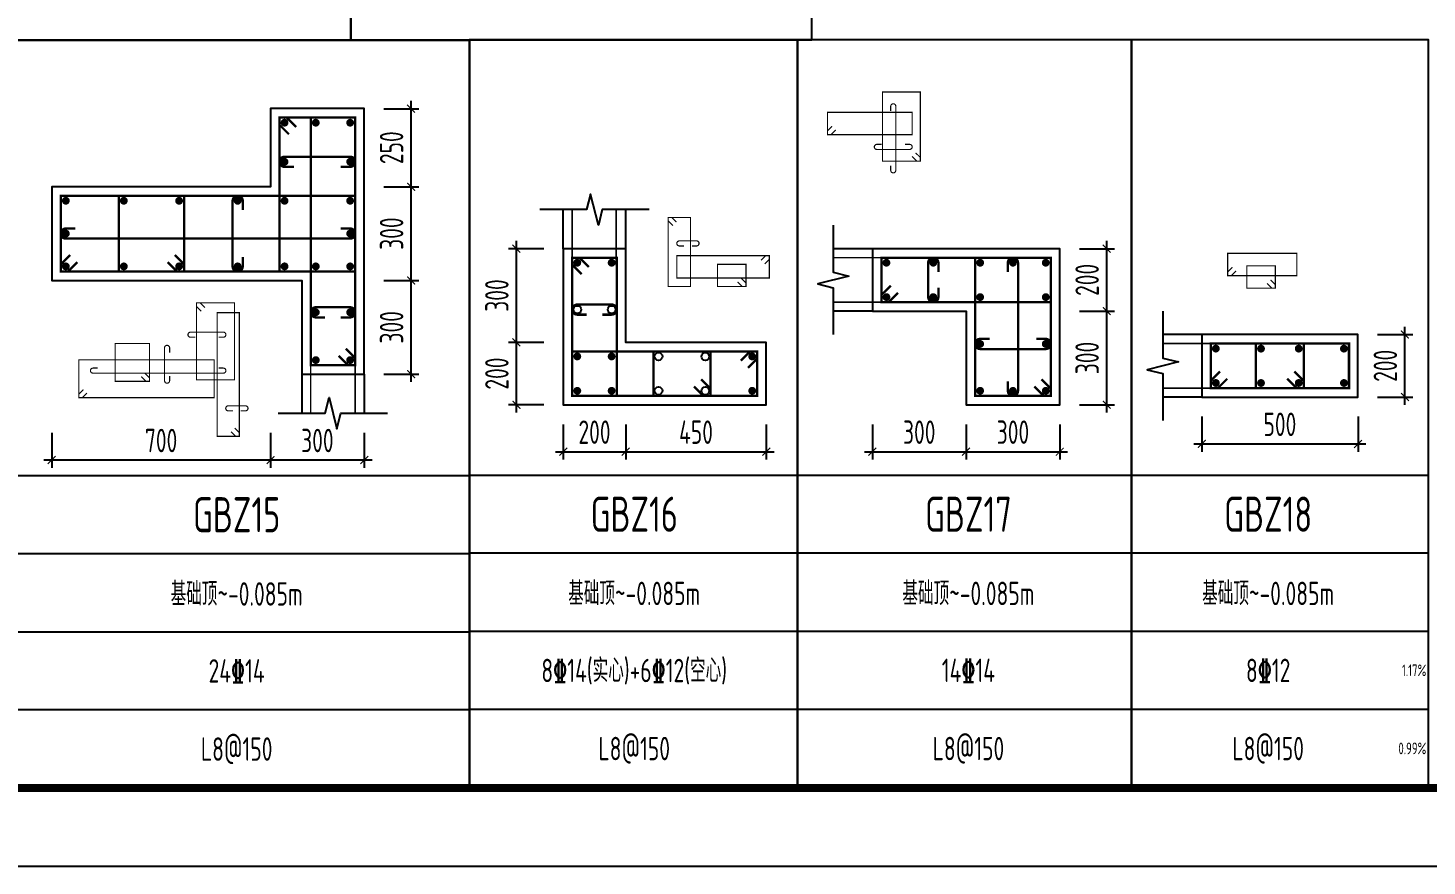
# Model space of a CAD drawing. Extents: x -668857 to 154266, y -275694 to 291306.
# Drawn here: x -322663 to -304750, y 166782 to 177516 of the extents above; entities that cross this region are included whole.
import ezdxf
from ezdxf.enums import TextEntityAlignment as Align

# ---------------------------------------------------------------- set-up
doc = ezdxf.new("R2010")
doc.units = 0
doc.header["$LTSCALE"] = 1000
doc.layers.get('0').update_dxf_attribs({"linetype": 'CONTINUOUS'})
doc.layers.get('DEFPOINTS').update_dxf_attribs({"linetype": 'CONTINUOUS'})
for name, color, linetype in [('-TK', 7, 'CONTINUOUS'), ('COLU_DE_DIM', 3, 'CONTINUOUS'), ('COLU_DE_TH', 7, 'CONTINUOUS'), ('LINK', 6, 'CONTINUOUS'), ('LINK-INDEX', 6, 'CONTINUOUS'), ('REIN', 6, 'CONTINUOUS'), ('TAB', 7, 'CONTINUOUS'), ('TAB_TEXT', 7, 'CONTINUOUS'), ('THIN', 7, 'CONTINUOUS'), ('配箍校核', 34, 'CONTINUOUS')]:
    doc.layers.add(name, color=color, linetype=linetype)
doc.styles.add('BW_Rein', font='Tssdeng.shx', dxfattribs={"width": 0.7, "bigfont": 'hztxt.shx'})
doc.styles.add('TSSD_DIMENSION', font='Tssdeng.shx', dxfattribs={"width": 0.7, "bigfont": 'tssdchn.shx'})
doc.styles.add('TSSD_REIN', font='tssdeng.shx', dxfattribs={"width": 0.7, "height": 300, "bigfont": 'tssdchn.shx'})
doc.dimstyles.new('TSSD_25_100', dxfattribs={"dimtxt": 300, "dimasz": 100, "dimexe": 100, "dimexo": 250, "dimgap": 100, "dimtad": 1, "dimdec": 0, "dimlfac": 0.25, "dimzin": 0, "dimdsep": 46, "dimtxsty": 'TSSD_DIMENSION', "dimblk": 'ARCHTICK', "dimcen": 0, "dimdle": 100, "dimclrt": 7, "dimadec": 0, "dimazin": 0, "dimtfac": 1, "dimtdec": 0, "dimtix": 1, "dimtmove": 2, "dimatfit": 3, "dimldrblk": 'ARCHTICK', "dimfxl": 0, "dimtolj": 1, "dimtzin": 0, "dimarcsym": 0})

# ---------------------------------------------------------------- blocks, each defined once
blk = doc.blocks.new('_ArchTick')
at = {"color": 0, "linetype": 'ByBlock', "const_width": 0.15}
blk.add_lwpolyline([(-0.5, -0.5), (0.5, 0.5)], dxfattribs=at)
blk = doc.blocks.new('*D766')
at = {"layer": 'COLU_DE_DIM', "color": 0, "lineweight": -2}
for p, q in [((-311852, 172439), (-311852, 171989)), ((-310652, 172439), (-310652, 171989)), ((-311952, 172089), (-310552, 172089))]:
    blk.add_line(p, q, dxfattribs=at)
at = {"layer": 'DEFPOINTS', "color": 0}
for p in [(-311852, 172689), (-310652, 172689), (-310652, 172089)]:
    blk.add_point(p, dxfattribs=at)
at = {"layer": 'COLU_DE_DIM', "color": 0, "lineweight": -2, "xscale": 100, "yscale": 100, "zscale": 100, "rotation": 180}
blk.add_blockref('_ArchTick', (-311852, 172089), dxfattribs=at)
at = {"layer": 'COLU_DE_DIM', "color": 0, "lineweight": -2, "xscale": 100, "yscale": 100, "zscale": 100}
blk.add_blockref('_ArchTick', (-310652, 172089), dxfattribs=at)
at = {"layer": 'COLU_DE_DIM', "color": 7, "insert": (-311252, 172339), "char_height": 300, "attachment_point": 5, "style": 'TSSD_DIMENSION'}
blk.add_mtext('\\A1;300', dxfattribs=at)
blk = doc.blocks.new('*D767')
at = {"layer": 'COLU_DE_DIM', "color": 0, "lineweight": -2}
for p, q in [((-310652, 172439), (-310652, 171989)), ((-309452, 172439), (-309452, 171989)), ((-310752, 172089), (-309352, 172089))]:
    blk.add_line(p, q, dxfattribs=at)
at = {"layer": 'DEFPOINTS', "color": 0}
for p in [(-310652, 172689), (-309452, 172689), (-309452, 172089)]:
    blk.add_point(p, dxfattribs=at)
at = {"layer": 'COLU_DE_DIM', "color": 0, "lineweight": -2, "xscale": 100, "yscale": 100, "zscale": 100, "rotation": 180}
blk.add_blockref('_ArchTick', (-310652, 172089), dxfattribs=at)
at = {"layer": 'COLU_DE_DIM', "color": 0, "lineweight": -2, "xscale": 100, "yscale": 100, "zscale": 100}
blk.add_blockref('_ArchTick', (-309452, 172089), dxfattribs=at)
at = {"layer": 'COLU_DE_DIM', "color": 7, "insert": (-310052, 172339), "char_height": 300, "attachment_point": 5, "style": 'TSSD_DIMENSION'}
blk.add_mtext('\\A1;300', dxfattribs=at)
blk = doc.blocks.new('*D768')
at = {"layer": 'COLU_DE_DIM', "color": 0, "lineweight": -2}
for p, q in [((-308852, 172589), (-308852, 173989)), ((-309202, 173889), (-308752, 173889)), ((-309202, 172689), (-308752, 172689))]:
    blk.add_line(p, q, dxfattribs=at)
at = {"layer": 'DEFPOINTS', "color": 0}
for p in [(-309452, 173889), (-308852, 173889), (-309452, 172689)]:
    blk.add_point(p, dxfattribs=at)
at = {"layer": 'COLU_DE_DIM', "color": 0, "lineweight": -2, "xscale": 100, "yscale": 100, "zscale": 100}
for p, rotation in [((-308852, 173889), 90), ((-308852, 172689), 270)]:
    blk.add_blockref('_ArchTick', p, dxfattribs=dict(at, rotation=rotation))
at = {"layer": 'COLU_DE_DIM', "color": 7, "insert": (-309102, 173289), "char_height": 300, "attachment_point": 5, "rotation": 90, "style": 'TSSD_DIMENSION'}
blk.add_mtext('\\A1;300', dxfattribs=at)
blk = doc.blocks.new('*D769')
at = {"layer": 'COLU_DE_DIM', "color": 0, "lineweight": -2}
for p, q in [((-309202, 174689), (-308752, 174689)), ((-308852, 173789), (-308852, 174789)), ((-309202, 173889), (-308752, 173889))]:
    blk.add_line(p, q, dxfattribs=at)
at = {"layer": 'DEFPOINTS', "color": 0}
for p in [(-309452, 174689), (-308852, 174689), (-309452, 173889)]:
    blk.add_point(p, dxfattribs=at)
at = {"layer": 'COLU_DE_DIM', "color": 0, "lineweight": -2, "xscale": 100, "yscale": 100, "zscale": 100}
for p, rotation in [((-308852, 174689), 90), ((-308852, 173889), 270)]:
    blk.add_blockref('_ArchTick', p, dxfattribs=dict(at, rotation=rotation))
at = {"layer": 'COLU_DE_DIM', "color": 7, "insert": (-309102, 174289), "char_height": 300, "attachment_point": 5, "rotation": 90, "style": 'TSSD_DIMENSION'}
blk.add_mtext('\\A1;200', dxfattribs=at)
blk = doc.blocks.new('*D778')
at = {"layer": 'COLU_DE_DIM', "color": 0, "lineweight": -2}
for p, q in [((-315810, 172439), (-315810, 171989)), ((-315010, 172439), (-315010, 171989)), ((-315910, 172089), (-314910, 172089))]:
    blk.add_line(p, q, dxfattribs=at)
at = {"layer": 'DEFPOINTS', "color": 0}
for p in [(-315810, 172689), (-315010, 172689), (-315010, 172089)]:
    blk.add_point(p, dxfattribs=at)
at = {"layer": 'COLU_DE_DIM', "color": 0, "lineweight": -2, "xscale": 100, "yscale": 100, "zscale": 100, "rotation": 180}
blk.add_blockref('_ArchTick', (-315810, 172089), dxfattribs=at)
at = {"layer": 'COLU_DE_DIM', "color": 0, "lineweight": -2, "xscale": 100, "yscale": 100, "zscale": 100}
blk.add_blockref('_ArchTick', (-315010, 172089), dxfattribs=at)
at = {"layer": 'COLU_DE_DIM', "color": 7, "insert": (-315410, 172339), "char_height": 300, "attachment_point": 5, "style": 'TSSD_DIMENSION'}
blk.add_mtext('\\A1;200', dxfattribs=at)
blk = doc.blocks.new('*D779')
at = {"layer": 'COLU_DE_DIM', "color": 0, "lineweight": -2}
for p, q in [((-315010, 172439), (-315010, 171989)), ((-313210, 172439), (-313210, 171989)), ((-315110, 172089), (-313110, 172089))]:
    blk.add_line(p, q, dxfattribs=at)
at = {"layer": 'DEFPOINTS', "color": 0}
for p in [(-315010, 172689), (-313210, 172689), (-313210, 172089)]:
    blk.add_point(p, dxfattribs=at)
at = {"layer": 'COLU_DE_DIM', "color": 0, "lineweight": -2, "xscale": 100, "yscale": 100, "zscale": 100, "rotation": 180}
blk.add_blockref('_ArchTick', (-315010, 172089), dxfattribs=at)
at = {"layer": 'COLU_DE_DIM', "color": 0, "lineweight": -2, "xscale": 100, "yscale": 100, "zscale": 100}
blk.add_blockref('_ArchTick', (-313210, 172089), dxfattribs=at)
at = {"layer": 'COLU_DE_DIM', "color": 7, "insert": (-314110, 172339), "char_height": 300, "attachment_point": 5, "style": 'TSSD_DIMENSION'}
blk.add_mtext('\\A1;450', dxfattribs=at)
blk = doc.blocks.new('*D780')
at = {"layer": 'COLU_DE_DIM', "color": 0, "lineweight": -2}
for p, q in [((-316410, 172589), (-316410, 173589)), ((-316060, 173489), (-316510, 173489)), ((-316060, 172689), (-316510, 172689))]:
    blk.add_line(p, q, dxfattribs=at)
at = {"layer": 'DEFPOINTS', "color": 0}
for p in [(-316410, 173489), (-315810, 173489), (-315810, 172689)]:
    blk.add_point(p, dxfattribs=at)
at = {"layer": 'COLU_DE_DIM', "color": 0, "lineweight": -2, "xscale": 100, "yscale": 100, "zscale": 100}
for p, rotation in [((-316410, 173489), 90), ((-316410, 172689), 270)]:
    blk.add_blockref('_ArchTick', p, dxfattribs=dict(at, rotation=rotation))
at = {"layer": 'COLU_DE_DIM', "color": 7, "insert": (-316660, 173089), "char_height": 300, "attachment_point": 5, "rotation": 90, "style": 'TSSD_DIMENSION'}
blk.add_mtext('\\A1;200', dxfattribs=at)
blk = doc.blocks.new('*D781')
at = {"layer": 'COLU_DE_DIM', "color": 0, "lineweight": -2}
for p, q in [((-316060, 174689), (-316510, 174689)), ((-316410, 173389), (-316410, 174789)), ((-316060, 173489), (-316510, 173489))]:
    blk.add_line(p, q, dxfattribs=at)
at = {"layer": 'DEFPOINTS', "color": 0}
for p in [(-316410, 174689), (-315810, 174689), (-315810, 173489)]:
    blk.add_point(p, dxfattribs=at)
at = {"layer": 'COLU_DE_DIM', "color": 0, "lineweight": -2, "xscale": 100, "yscale": 100, "zscale": 100}
for p, rotation in [((-316410, 174689), 90), ((-316410, 173489), 270)]:
    blk.add_blockref('_ArchTick', p, dxfattribs=dict(at, rotation=rotation))
at = {"layer": 'COLU_DE_DIM', "color": 7, "insert": (-316660, 174089), "char_height": 300, "attachment_point": 5, "rotation": 90, "style": 'TSSD_DIMENSION'}
blk.add_mtext('\\A1;300', dxfattribs=at)
blk = doc.blocks.new('*D798')
at = {"layer": 'COLU_DE_DIM', "color": 0, "lineweight": -2}
for p, q in [((-307634, 172539), (-307634, 172089)), ((-305634, 172539), (-305634, 172089)), ((-307734, 172189), (-305534, 172189))]:
    blk.add_line(p, q, dxfattribs=at)
at = {"layer": 'DEFPOINTS', "color": 0}
for p in [(-307634, 172789), (-305634, 172789), (-305634, 172189)]:
    blk.add_point(p, dxfattribs=at)
at = {"layer": 'COLU_DE_DIM', "color": 0, "lineweight": -2, "xscale": 100, "yscale": 100, "zscale": 100, "rotation": 180}
blk.add_blockref('_ArchTick', (-307634, 172189), dxfattribs=at)
at = {"layer": 'COLU_DE_DIM', "color": 0, "lineweight": -2, "xscale": 100, "yscale": 100, "zscale": 100}
blk.add_blockref('_ArchTick', (-305634, 172189), dxfattribs=at)
at = {"layer": 'COLU_DE_DIM', "color": 7, "insert": (-306634, 172439), "char_height": 300, "attachment_point": 5, "style": 'TSSD_DIMENSION'}
blk.add_mtext('\\A1;500', dxfattribs=at)
blk = doc.blocks.new('*D799')
at = {"layer": 'COLU_DE_DIM', "color": 0, "lineweight": -2}
for p, q in [((-305384, 173589), (-304934, 173589)), ((-305034, 172689), (-305034, 173689)), ((-305384, 172789), (-304934, 172789))]:
    blk.add_line(p, q, dxfattribs=at)
at = {"layer": 'DEFPOINTS', "color": 0}
for p in [(-305634, 173589), (-305034, 173589), (-305634, 172789)]:
    blk.add_point(p, dxfattribs=at)
at = {"layer": 'COLU_DE_DIM', "color": 0, "lineweight": -2, "xscale": 100, "yscale": 100, "zscale": 100}
for p, rotation in [((-305034, 173589), 90), ((-305034, 172789), 270)]:
    blk.add_blockref('_ArchTick', p, dxfattribs=dict(at, rotation=rotation))
at = {"layer": 'COLU_DE_DIM', "color": 7, "insert": (-305284, 173189), "char_height": 300, "attachment_point": 5, "rotation": 90, "style": 'TSSD_DIMENSION'}
blk.add_mtext('\\A1;200', dxfattribs=at)
blk = doc.blocks.new('*D521')
at = {"layer": 'COLU_DE_DIM', "color": 0, "lineweight": -2}
for p, q in [((-317758, 172982), (-317758, 174382)), ((-318108, 174282), (-317658, 174282)), ((-318108, 173082), (-317658, 173082))]:
    blk.add_line(p, q, dxfattribs=at)
at = {"layer": 'DEFPOINTS', "color": 0}
for p in [(-318358, 174282), (-317758, 174282), (-318358, 173082)]:
    blk.add_point(p, dxfattribs=at)
at = {"layer": 'COLU_DE_DIM', "color": 0, "lineweight": -2, "xscale": 100, "yscale": 100, "zscale": 100}
for p, rotation in [((-317758, 174282), 90), ((-317758, 173082), 270)]:
    blk.add_blockref('_ArchTick', p, dxfattribs=dict(at, rotation=rotation))
at = {"layer": 'COLU_DE_DIM', "color": 7, "insert": (-318008, 173682), "char_height": 300, "attachment_point": 5, "rotation": 90, "style": 'TSSD_DIMENSION'}
blk.add_mtext('\\A1;300', dxfattribs=at)
blk = doc.blocks.new('*D522')
at = {"layer": 'COLU_DE_DIM', "color": 0, "lineweight": -2}
for p, q in [((-317758, 174182), (-317758, 175582)), ((-318108, 175482), (-317658, 175482)), ((-318108, 174282), (-317658, 174282))]:
    blk.add_line(p, q, dxfattribs=at)
at = {"layer": 'DEFPOINTS', "color": 0}
for p in [(-318358, 175482), (-317758, 175482), (-318358, 174282)]:
    blk.add_point(p, dxfattribs=at)
at = {"layer": 'COLU_DE_DIM', "color": 0, "lineweight": -2, "xscale": 100, "yscale": 100, "zscale": 100}
for p, rotation in [((-317758, 175482), 90), ((-317758, 174282), 270)]:
    blk.add_blockref('_ArchTick', p, dxfattribs=dict(at, rotation=rotation))
at = {"layer": 'COLU_DE_DIM', "color": 7, "insert": (-318008, 174882), "char_height": 300, "attachment_point": 5, "rotation": 90, "style": 'TSSD_DIMENSION'}
blk.add_mtext('\\A1;300', dxfattribs=at)
blk = doc.blocks.new('*D523')
at = {"layer": 'COLU_DE_DIM', "color": 0, "lineweight": -2}
for p, q in [((-318108, 176482), (-317658, 176482)), ((-317758, 175382), (-317758, 176582)), ((-318108, 175482), (-317658, 175482))]:
    blk.add_line(p, q, dxfattribs=at)
at = {"layer": 'DEFPOINTS', "color": 0}
for p in [(-318358, 176482), (-317758, 176482), (-318358, 175482)]:
    blk.add_point(p, dxfattribs=at)
at = {"layer": 'COLU_DE_DIM', "color": 0, "lineweight": -2, "xscale": 100, "yscale": 100, "zscale": 100}
for p, rotation in [((-317758, 176482), 90), ((-317758, 175482), 270)]:
    blk.add_blockref('_ArchTick', p, dxfattribs=dict(at, rotation=rotation))
at = {"layer": 'COLU_DE_DIM', "color": 7, "insert": (-318008, 175982), "char_height": 300, "attachment_point": 5, "rotation": 90, "style": 'TSSD_DIMENSION'}
blk.add_mtext('\\A1;250', dxfattribs=at)
blk = doc.blocks.new('*D524')
at = {"layer": 'COLU_DE_DIM', "color": 0, "lineweight": -2}
for p, q in [((-319558, 172332), (-319558, 171882)), ((-318358, 172332), (-318358, 171882)), ((-318258, 171982), (-319658, 171982))]:
    blk.add_line(p, q, dxfattribs=at)
at = {"layer": 'DEFPOINTS', "color": 0}
for p in [(-319558, 172582), (-318358, 172582), (-319558, 171982)]:
    blk.add_point(p, dxfattribs=at)
at = {"layer": 'COLU_DE_DIM', "color": 0, "lineweight": -2, "xscale": 100, "yscale": 100, "zscale": 100}
for p, rotation in [((-319558, 171982), 180.0000001067217), ((-318358, 171982), 1.067216715000541e-07)]:
    blk.add_blockref('_ArchTick', p, dxfattribs=dict(at, rotation=rotation))
at = {"layer": 'COLU_DE_DIM', "color": 7, "insert": (-318958, 172232), "char_height": 300, "attachment_point": 5, "rotation": 0, "style": 'TSSD_DIMENSION'}
blk.add_mtext('\\A1;300', dxfattribs=at)
blk = doc.blocks.new('*D525')
at = {"layer": 'COLU_DE_DIM', "color": 0, "lineweight": -2}
for p, q in [((-322359, 172332), (-322359, 171882)), ((-319558, 172332), (-319558, 171882)), ((-319458, 171982), (-322459, 171982))]:
    blk.add_line(p, q, dxfattribs=at)
at = {"layer": 'DEFPOINTS', "color": 0}
for p in [(-322359, 172582), (-319558, 172582), (-322359, 171982)]:
    blk.add_point(p, dxfattribs=at)
at = {"layer": 'COLU_DE_DIM', "color": 0, "lineweight": -2, "xscale": 100, "yscale": 100, "zscale": 100}
for p, rotation in [((-322359, 171982), 180.0000001067217), ((-319558, 171982), 1.067216715000541e-07)]:
    blk.add_blockref('_ArchTick', p, dxfattribs=dict(at, rotation=rotation))
at = {"layer": 'COLU_DE_DIM', "color": 7, "insert": (-320959, 172232), "char_height": 300, "attachment_point": 5, "rotation": 0, "style": 'TSSD_DIMENSION'}
blk.add_mtext('\\A1;700', dxfattribs=at)
blk = doc.blocks.new('A1')
blk.add_lwpolyline([(0, 59400), (0, 0), (84100, 0), (84100, 59400)], close=True)
at = {"const_width": 100}
blk.add_lwpolyline([(2500, 58400), (2500, 1000), (83100, 1000), (83100, 58400)], close=True, dxfattribs=at)

msp = doc.modelspace()

# ---------------------------------------------------------------- linework, layer by layer
at = {"layer": 'COLU_DE_TH'}
for points in [[(-319158.43, 173082.3), (-318358.43, 173082.3), (-318358.43, 176482.31), (-319558.43, 176482.31), (-319558.43, 175482.3), (-322358.83, 175482.3), (-322358.83, 174282.3), (-319158.43, 174282.3), (-319158.43, 173082.3)], [(-315010.32, 174688.79), (-315810.32, 174688.79), (-315810.32, 172688.79), (-313210.32, 172688.79), (-313210.32, 173488.79), (-315010.32, 173488.79), (-315010.32, 174688.79)], [(-311852.15, 174688.79), (-311852.15, 173888.79), (-310652.15, 173888.79), (-310652.15, 172688.79), (-309452.16, 172688.79), (-309452.16, 174688.79), (-311852.15, 174688.79)], [(-307634.32, 173588.79), (-307634.32, 172788.79), (-305634.32, 172788.79), (-305634.32, 173588.79), (-307634.32, 173588.79)]]:
    msp.add_lwpolyline(points, close=True, dxfattribs=at)
at = {"layer": 'LINK', "const_width": 30}
for points in [[(-319323.43, 176155.39), (-319443.43, 176275.39), (-319443.43, 176367.31), (-318473.43, 176367.31), (-318473.43, 174397.3), (-319443.43, 174397.3), (-319443.43, 176367.31), (-319351.5, 176367.31), (-319231.5, 176247.31)], [(-318593.43, 173409.23), (-318473.43, 173289.23), (-318473.43, 173197.3), (-319043.43, 173197.3), (-319043.43, 176367.31), (-318473.43, 176367.31), (-318473.43, 173197.3), (-318565.35, 173197.3), (-318685.35, 173317.3)], [(-322031.9, 174517.3), (-322151.9, 174397.3), (-322243.83, 174397.3), (-322243.83, 175367.3), (-318473.43, 175367.3), (-318473.43, 174397.3), (-322243.83, 174397.3), (-322243.83, 174489.23), (-322123.83, 174609.23)], [(-320783.53, 174609.23), (-320663.53, 174489.23), (-320663.53, 174397.3), (-321501.36, 174397.3), (-321501.36, 175367.3), (-320663.53, 175367.3), (-320663.53, 174397.3), (-320755.46, 174397.3), (-320875.46, 174517.3)], [(-315575.32, 174361.87), (-315695.32, 174481.87), (-315695.32, 174573.79), (-315125.32, 174573.79), (-315125.32, 172803.79), (-315695.32, 172803.79), (-315695.32, 174573.79), (-315603.39, 174573.79), (-315483.39, 174453.79)], [(-311525.23, 174123.79), (-311645.23, 174003.79), (-311737.15, 174003.79), (-311737.15, 174573.79), (-309567.16, 174573.79), (-309567.16, 174003.79), (-311737.15, 174003.79), (-311737.15, 174095.72), (-311617.15, 174215.72)], [(-309687.16, 173015.72), (-309567.16, 172895.72), (-309567.16, 172803.79), (-310537.15, 172803.79), (-310537.15, 174573.79), (-309567.16, 174573.79), (-309567.16, 172803.79), (-309659.08, 172803.79), (-309779.08, 172923.79)], [(-307307.39, 173023.79), (-307427.39, 172903.79), (-307519.32, 172903.79), (-307519.32, 173473.79), (-305749.32, 173473.79), (-305749.32, 172903.79), (-307519.32, 172903.79), (-307519.32, 172995.72), (-307399.32, 173115.72)], [(-306447.74, 173115.72), (-306327.74, 172995.72), (-306327.74, 172903.79), (-306941.23, 172903.79), (-306941.23, 173473.79), (-306327.74, 173473.79), (-306327.74, 172903.79), (-306419.66, 172903.79), (-306539.66, 173023.79)], [(-313537.24, 173253.79), (-313417.24, 173373.79), (-313325.32, 173373.79), (-313325.32, 172803.79), (-315695.32, 172803.79), (-315695.32, 173373.79), (-313325.32, 173373.79), (-313325.32, 173281.87), (-313445.32, 173161.87)], [(-314045.32, 173015.72), (-313925.32, 172895.72), (-313925.32, 172803.79), (-314655.32, 172803.79), (-314655.32, 173373.79), (-313925.32, 173373.79), (-313925.32, 172803.79), (-314017.24, 172803.79), (-314137.24, 172923.79)]]:
    msp.add_lwpolyline(points, dxfattribs=at)
for points in [[(-318658.43, 175737.31), (-318538.43, 175737.31, 1), (-318538.43, 175867.31), (-319378.43, 175867.31, 1), (-319378.43, 175737.31), (-319258.43, 175737.31)], [(-319913.63, 175182.3), (-319913.63, 175302.3, 1), (-320043.63, 175302.3), (-320043.63, 174462.3, 1), (-319913.63, 174462.3), (-319913.63, 174582.3)], [(-322058.83, 174947.3), (-322178.83, 174947.3, 1), (-322178.83, 174817.3), (-318538.43, 174817.3, 1), (-318538.43, 174947.3), (-318658.43, 174947.3)], [(-311007.15, 174388.79), (-311007.15, 174508.79, 1), (-311137.15, 174508.79), (-311137.15, 174068.79, 1), (-311007.15, 174068.79), (-311007.15, 174188.79)], [(-310117.16, 172988.79), (-310117.16, 172868.79, 1), (-309987.16, 172868.79), (-309987.16, 174508.79, 1), (-310117.16, 174508.79), (-310117.16, 174388.79)], [(-318658.43, 173808.8), (-318538.43, 173808.8, 1), (-318538.43, 173938.8), (-318978.43, 173938.8, 1), (-318978.43, 173808.8), (-318858.43, 173808.8)], [(-315310.32, 173843.79), (-315190.32, 173843.79, 1), (-315190.32, 173973.79), (-315630.32, 173973.79, 1), (-315630.32, 173843.79), (-315510.32, 173843.79)], [(-310352.15, 173533.79), (-310472.15, 173533.79, 1), (-310472.15, 173403.79), (-309632.16, 173403.79, 1), (-309632.16, 173533.79), (-309752.16, 173533.79)]]:
    msp.add_lwpolyline(points, format="xyb", dxfattribs=at)
at = {"layer": 'LINK-INDEX', "const_width": 15}
for points in [[(-311297.03, 175915.8), (-311237.03, 175855.8), (-311237.03, 175809.84), (-311722.03, 175809.84), (-311722.03, 176694.84), (-311237.03, 176694.84), (-311237.03, 175809.84), (-311282.99, 175809.84), (-311342.99, 175869.84)], [(-312321.07, 176209.84), (-312381.07, 176149.84), (-312427.03, 176149.84), (-312427.03, 176434.84), (-311342.03, 176434.84), (-311342.03, 176149.84), (-312427.03, 176149.84), (-312427.03, 176195.8), (-312367.03, 176255.8)], [(-314405.95, 174983.16), (-314465.95, 175043.16), (-314465.95, 175089.12), (-314180.95, 175089.12), (-314180.95, 174204.12), (-314465.95, 174204.12), (-314465.95, 175089.12), (-314419.99, 175089.12), (-314359.99, 175029.12)], [(-313276.91, 174539.12), (-313216.91, 174599.12), (-313170.95, 174599.12), (-313170.95, 174314.12), (-314355.95, 174314.12), (-314355.95, 174599.12), (-313170.95, 174599.12), (-313170.95, 174553.16), (-313230.95, 174493.16)], [(-313530.95, 174310.08), (-313470.95, 174250.08), (-313470.95, 174204.12), (-313835.95, 174204.12), (-313835.95, 174489.12), (-313470.95, 174489.12), (-313470.95, 174204.12), (-313516.91, 174204.12), (-313576.91, 174264.12)], [(-307195.85, 174403.49), (-307255.85, 174343.49), (-307301.82, 174343.49), (-307301.82, 174628.49), (-306416.82, 174628.49), (-306416.82, 174343.49), (-307301.82, 174343.49), (-307301.82, 174389.46), (-307241.82, 174449.46)], [(-306753.3, 174289.82), (-306693.3, 174229.82), (-306693.3, 174183.86), (-307058.3, 174183.86), (-307058.3, 174468.86), (-306693.3, 174468.86), (-306693.3, 174183.86), (-306739.26, 174183.86), (-306799.26, 174243.86)], [(-320444.88, 173888.77), (-320504.88, 173948.77), (-320504.88, 173994.74), (-320019.88, 173994.74), (-320019.88, 173009.73), (-320504.88, 173009.73), (-320504.88, 173994.74), (-320458.91, 173994.74), (-320398.91, 173934.74)], [(-320016.45, 172390.69), (-319956.45, 172330.69), (-319956.45, 172284.73), (-320241.45, 172284.73), (-320241.45, 173869.73), (-319956.45, 173869.73), (-319956.45, 172284.73), (-320002.41, 172284.73), (-320062.41, 172344.73)], [(-321167.09, 173095.68), (-321107.09, 173035.68), (-321107.09, 172989.71), (-321547.09, 172989.72), (-321547.09, 173474.74), (-321107.09, 173474.74), (-321107.09, 172989.71), (-321153.06, 172989.71), (-321213.06, 173049.71)], [(-321907.35, 172839.73), (-321967.35, 172779.73), (-322013.31, 172779.73), (-322013.31, 173264.73), (-320279.93, 173264.73), (-320279.93, 172779.73), (-322013.31, 172779.73), (-322013.31, 172825.69), (-321953.31, 172885.69)]]:
    msp.add_lwpolyline(points, dxfattribs=at)
for points in [[(-311617.03, 175752.34), (-311617.03, 175692.34, 1), (-311552.03, 175692.34), (-311552.03, 176512.34, 1), (-311617.03, 176512.34), (-311617.03, 176452.34)], [(-311734.53, 176024.84), (-311794.53, 176024.84, 1), (-311794.53, 175959.84), (-311374.53, 175959.84, 1), (-311374.53, 176024.84), (-311434.53, 176024.84)], [(-314163.45, 174724.12), (-314103.45, 174724.12, 1), (-314103.45, 174789.12), (-314323.45, 174789.12, 1), (-314323.45, 174724.12), (-314263.45, 174724.12)], [(-320222.38, 173554.73), (-320162.38, 173554.73, 1), (-320162.38, 173619.73), (-320582.38, 173619.73, 1), (-320582.38, 173554.73), (-320522.38, 173554.73)], [(-320849.98, 173358.53), (-320849.98, 173418.53, 1), (-320914.98, 173418.53), (-320914.98, 172998.53, 1), (-320849.98, 172998.53), (-320849.98, 173058.53)], [(-321770.76, 173159.73), (-321830.76, 173159.73, 1), (-321830.76, 173094.73), (-320162.38, 173094.73, 1), (-320162.38, 173159.73), (-320222.38, 173159.73)], [(-319938.95, 172611.79), (-319878.95, 172611.79, 1), (-319878.95, 172676.79), (-320098.95, 172676.79, 1), (-320098.95, 172611.79), (-320038.95, 172611.79)]]:
    msp.add_lwpolyline(points, format="xyb", dxfattribs=at)
at = {"layer": 'LINK-INDEX', "color": 1, "const_width": 20}
for points in [[(-315695.32, 174473.79), (-315695.32, 175188.79)], [(-315132.45, 174473.79), (-315132.45, 175188.79)], [(-311637.15, 174573.79), (-312352.15, 174573.79)], [(-311637.15, 174003.79), (-312352.15, 174003.79)], [(-307419.32, 173473.79), (-308134.32, 173473.79)], [(-319043.43, 173297.3), (-319043.43, 172582.3)], [(-318473.43, 173297.3), (-318473.43, 172582.3)], [(-307419.32, 172903.79), (-308134.32, 172903.79)]]:
    msp.add_lwpolyline(points, dxfattribs=at)
at = {"layer": 'REIN', "const_width": 50}
for points in [[(-319378.43, 176277.31, 1), (-319378.43, 176327.31, 1), (-319378.43, 176277.31)], [(-318978.43, 176277.31, 1), (-318978.43, 176327.31, 1), (-318978.43, 176277.31)], [(-318538.43, 176277.31, 1), (-318538.43, 176327.31, 1), (-318538.43, 176277.31)], [(-319378.43, 175777.31, 1), (-319378.43, 175827.31, 1), (-319378.43, 175777.31)], [(-318538.43, 175777.31, 1), (-318538.43, 175827.31, 1), (-318538.43, 175777.31)], [(-322178.83, 175277.3, 1), (-322178.83, 175327.3, 1), (-322178.83, 175277.3)], [(-321461.36, 175302.3, 1), (-321411.36, 175302.3, 1), (-321461.36, 175302.3)], [(-320753.53, 175302.3, 1), (-320703.53, 175302.3, 1), (-320753.53, 175302.3)], [(-319978.63, 175277.3, 1), (-319978.63, 175327.3, 1), (-319978.63, 175277.3)], [(-319378.43, 175277.3, 1), (-319378.43, 175327.3, 1), (-319378.43, 175277.3)], [(-318538.43, 175277.3, 1), (-318538.43, 175327.3, 1), (-318538.43, 175277.3)], [(-322178.83, 174857.3, 1), (-322178.83, 174907.3, 1), (-322178.83, 174857.3)], [(-318538.43, 174857.3, 1), (-318538.43, 174907.3, 1), (-318538.43, 174857.3)], [(-322178.83, 174437.3, 1), (-322178.83, 174487.3, 1), (-322178.83, 174437.3)], [(-321461.36, 174462.3, 1), (-321411.36, 174462.3, 1), (-321461.36, 174462.3)], [(-320753.53, 174462.3, 1), (-320703.53, 174462.3, 1), (-320753.53, 174462.3)], [(-319978.63, 174437.3, 1), (-319978.63, 174487.3, 1), (-319978.63, 174437.3)], [(-319378.43, 174437.3, 1), (-319378.43, 174487.3, 1), (-319378.43, 174437.3)], [(-318978.43, 174437.3, 1), (-318978.43, 174487.3, 1), (-318978.43, 174437.3)], [(-318538.43, 174437.3, 1), (-318538.43, 174487.3, 1), (-318538.43, 174437.3)], [(-315655.32, 174508.79, 1), (-315605.32, 174508.79, 1), (-315655.32, 174508.79)], [(-315215.32, 174508.79, 1), (-315165.32, 174508.79, 1), (-315215.32, 174508.79)], [(-311697.15, 174508.79, 1), (-311647.15, 174508.79, 1), (-311697.15, 174508.79)], [(-311097.15, 174508.79, 1), (-311047.15, 174508.79, 1), (-311097.15, 174508.79)], [(-310497.15, 174508.79, 1), (-310447.15, 174508.79, 1), (-310497.15, 174508.79)], [(-310077.16, 174508.79, 1), (-310027.16, 174508.79, 1), (-310077.16, 174508.79)], [(-309657.16, 174508.79, 1), (-309607.16, 174508.79, 1), (-309657.16, 174508.79)], [(-311697.15, 174068.79, 1), (-311647.15, 174068.79, 1), (-311697.15, 174068.79)], [(-311097.15, 174068.79, 1), (-311047.15, 174068.79, 1), (-311097.15, 174068.79)], [(-310497.15, 174068.79, 1), (-310447.15, 174068.79, 1), (-310497.15, 174068.79)], [(-309657.16, 174068.79, 1), (-309607.16, 174068.79, 1), (-309657.16, 174068.79)], [(-318978.43, 173848.8, 1), (-318978.43, 173898.8, 1), (-318978.43, 173848.8)], [(-318538.43, 173848.8, 1), (-318538.43, 173898.8, 1), (-318538.43, 173848.8)], [(-310497.15, 173468.79, 1), (-310447.15, 173468.79, 1), (-310497.15, 173468.79)], [(-309657.16, 173468.79, 1), (-309607.16, 173468.79, 1), (-309657.16, 173468.79)], [(-307479.32, 173408.79, 1), (-307429.32, 173408.79, 1), (-307479.32, 173408.79)], [(-306901.23, 173408.79, 1), (-306851.23, 173408.79, 1), (-306901.23, 173408.79)], [(-306417.74, 173408.79, 1), (-306367.74, 173408.79, 1), (-306417.74, 173408.79)], [(-305839.32, 173408.79, 1), (-305789.32, 173408.79, 1), (-305839.32, 173408.79)], [(-318978.43, 173237.3, 1), (-318978.43, 173287.3, 1), (-318978.43, 173237.3)], [(-318538.43, 173237.3, 1), (-318538.43, 173287.3, 1), (-318538.43, 173237.3)], [(-315655.32, 173308.79, 1), (-315605.32, 173308.79, 1), (-315655.32, 173308.79)], [(-315215.32, 173308.79, 1), (-315165.32, 173308.79, 1), (-315215.32, 173308.79)], [(-313415.32, 173308.79, 1), (-313365.32, 173308.79, 1), (-313415.32, 173308.79)], [(-315655.32, 172868.79, 1), (-315605.32, 172868.79, 1), (-315655.32, 172868.79)], [(-315215.32, 172868.79, 1), (-315165.32, 172868.79, 1), (-315215.32, 172868.79)], [(-313415.32, 172868.79, 1), (-313365.32, 172868.79, 1), (-313415.32, 172868.79)], [(-310497.15, 172868.79, 1), (-310447.15, 172868.79, 1), (-310497.15, 172868.79)], [(-310077.16, 172868.79, 1), (-310027.16, 172868.79, 1), (-310077.16, 172868.79)], [(-309657.16, 172868.79, 1), (-309607.16, 172868.79, 1), (-309657.16, 172868.79)], [(-307479.32, 172968.79, 1), (-307429.32, 172968.79, 1), (-307479.32, 172968.79)], [(-306901.23, 172968.79, 1), (-306851.23, 172968.79, 1), (-306901.23, 172968.79)], [(-306417.74, 172968.79, 1), (-306367.74, 172968.79, 1), (-306417.74, 172968.79)], [(-305839.32, 172968.79, 1), (-305789.32, 172968.79, 1), (-305839.32, 172968.79)]]:
    msp.add_lwpolyline(points, format="xyb", close=True, dxfattribs=at)
at = {"layer": 'REIN'}
for centre in [(-315630.32, 173908.79), (-315190.32, 173908.79), (-314590.32, 173308.79), (-313990.32, 173308.79), (-314590.32, 172868.79), (-313990.32, 172868.79)]:
    msp.add_circle(centre, 50, dxfattribs=at)
at = {"layer": 'TAB'}
for points in [[(-323031.47, 185850.95), (-318531.48, 185850.95), (-318531.48, 177360.21), (-323031.47, 177360.21), (-323031.47, 185850.95), (-323031.47, 181360.21), (-318531.48, 181360.21), (-318531.48, 180360.21), (-323031.47, 180360.21), (-323031.47, 179360.21), (-318531.48, 179360.21), (-318531.48, 178360.21), (-323031.47, 178360.21)], [(-318531.48, 185850.95), (-312631.48, 185850.95), (-312631.48, 177360.21), (-318531.48, 177360.21), (-318531.48, 185850.95), (-318531.48, 181360.21), (-312631.48, 181360.21), (-312631.48, 180360.21), (-318531.48, 180360.21), (-318531.48, 179360.21), (-312631.48, 179360.21), (-312631.48, 178360.21), (-318531.48, 178360.21)], [(-323210.32, 177360.21), (-317010.32, 177360.21), (-317010.32, 167782.28), (-323210.32, 167782.28), (-323210.32, 177360.21), (-323210.32, 171782.28), (-317010.32, 171782.28), (-317010.32, 170782.28), (-323210.32, 170782.28), (-323210.32, 169782.28), (-317010.32, 169782.28), (-317010.32, 168782.28), (-323210.32, 168782.28)], [(-317010.32, 177366.72), (-312810.32, 177366.72), (-312810.32, 167788.79), (-317010.32, 167788.79), (-317010.32, 177366.72), (-317010.32, 171788.79), (-312810.32, 171788.79), (-312810.32, 170788.79), (-317010.32, 170788.79), (-317010.32, 169788.79), (-312810.32, 169788.79), (-312810.32, 168788.79), (-317010.32, 168788.79)], [(-312810.32, 177366.72), (-308534.32, 177366.72), (-308534.32, 167788.79), (-312810.32, 167788.79), (-312810.32, 177366.72), (-312810.32, 171788.79), (-308534.32, 171788.79), (-308534.32, 170788.79), (-312810.32, 170788.79), (-312810.32, 169788.79), (-308534.32, 169788.79), (-308534.32, 168788.79), (-312810.32, 168788.79)], [(-308534.32, 177366.72), (-304734.32, 177366.72), (-304734.32, 167788.79), (-308534.32, 167788.79), (-308534.32, 177366.72), (-308534.32, 171788.79), (-304734.32, 171788.79), (-304734.32, 170788.79), (-308534.32, 170788.79), (-308534.32, 169788.79), (-304734.32, 169788.79), (-304734.32, 168788.79), (-308534.32, 168788.79)]]:
    msp.add_lwpolyline(points, dxfattribs=at)
at = {"layer": 'THIN'}
for p, q in [((-315810.32, 174688.79), (-315810.32, 175188.79)), ((-315010.32, 174688.79), (-315010.32, 175188.79)), ((-311852.15, 174688.79), (-312352.15, 174688.79)), ((-311852.15, 173888.79), (-312352.15, 173888.79)), ((-307634.32, 173588.79), (-308134.32, 173588.79)), ((-319158.43, 173082.3), (-319158.43, 172582.3)), ((-318358.43, 173082.3), (-318358.43, 172582.3)), ((-307634.32, 172788.79), (-308134.32, 172788.79))]:
    msp.add_line(p, q, dxfattribs=at)
for points in [[(-314710.32, 175188.79), (-315310.32, 175188.79), (-315360.32, 174988.79), (-315460.32, 175388.79), (-315510.32, 175188.79), (-316110.32, 175188.79)], [(-312352.15, 174988.79), (-312352.15, 174388.79), (-312152.15, 174338.79), (-312552.15, 174238.79), (-312352.15, 174188.79), (-312352.15, 173588.79)], [(-308134.32, 173888.79), (-308134.32, 173288.79), (-307934.32, 173238.79), (-308334.32, 173138.79), (-308134.32, 173088.79), (-308134.32, 172488.79)], [(-319458.43, 172582.3), (-318858.43, 172582.3), (-318808.43, 172782.3), (-318708.43, 172382.3), (-318658.43, 172582.3), (-318058.43, 172582.3)]]:
    msp.add_lwpolyline(points, dxfattribs=at)

# ---------------------------------------------------------------- block references
at = {"layer": '-TK'}
msp.add_blockref('A1', (-353584.71, 166782.28), dxfattribs=at)

# ---------------------------------------------------------------- texts
at = {"layer": 'TAB_TEXT', "color": 7, "style": 'TSSD_REIN', "width": 0.7}
for s, height, p in [('GBZ15', 450, (-319991.71, 171282.28)), ('GBZ16', 450, (-314901.28, 171288.79)), ('GBZ17', 450, (-310622.32, 171288.79)), ('GBZ18', 450, (-306784.32, 171288.79)), ('基础顶~-0.085m', 300, (-319991.71, 170282.28)), ('基础顶~-0.085m', 300, (-314901.28, 170288.79)), ('基础顶~-0.085m', 300, (-310622.32, 170288.79)), ('基础顶~-0.085m', 300, (-306784.32, 170288.79)), ('8%%13214(实心)+6%%13212(空心)', 300, (-314901.28, 169288.79)), ('L8@150', 300, (-319991.71, 168282.28)), ('L8@150', 300, (-314901.28, 168288.79)), ('L8@150', 300, (-310622.32, 168288.79)), ('L8@150', 300, (-306784.32, 168288.79))]:
    msp.add_text(s, height=height, dxfattribs=at).set_placement(p, align=Align.MIDDLE)
at = {"layer": 'TAB_TEXT', "color": 1, "style": 'TSSD_REIN', "width": 0.7}
for s, p in [('24%%13214', (-319991.71, 169282.28)), ('14%%13214', (-310622.32, 169288.79)), ('8%%13212', (-306784.32, 169288.79))]:
    msp.add_text(s, height=300, dxfattribs=at).set_placement(p, align=Align.MIDDLE)
at = {"layer": '配箍校核', "style": 'BW_Rein', "width": 0.7}
for s, p in [('1.17%', (-304759.32, 169288.79)), ('0.99%', (-304759.32, 168288.79))]:
    msp.add_text(s, height=150, dxfattribs=at).set_placement(p, align=Align.MIDDLE_RIGHT)

# ---------------------------------------------------------------- dimensions: what is measured, and where the dimension line sits
at = {"layer": 'COLU_DE_DIM'}
for base, p1, p2, angle, picture, middle in [((-317758.43, 176482.31), (-318358.43, 175482.3), (-318358.43, 176482.31), 90, '*D523', (-318008.43, 175982.31)), ((-317758.43, 175482.3), (-318358.43, 174282.3), (-318358.43, 175482.3), 90, '*D522', (-318008.43, 174882.3)), ((-316410.32, 174688.79), (-315810.32, 173488.79), (-315810.32, 174688.79), 90, '*D781', (-316660.32, 174088.79)), ((-308852.16, 174688.79), (-309452.16, 173888.79), (-309452.16, 174688.79), 90, '*D769', (-309102.16, 174288.79)), ((-317758.43, 174282.3), (-318358.43, 173082.3), (-318358.43, 174282.3), 90, '*D521', (-318008.43, 173682.3)), ((-308852.16, 173888.79), (-309452.16, 172688.79), (-309452.16, 173888.79), 90, '*D768', (-309102.16, 173288.79)), ((-316410.32, 173488.79), (-315810.32, 172688.79), (-315810.32, 173488.79), 90, '*D780', (-316660.32, 173088.79)), ((-305034.32, 173588.79), (-305634.32, 172788.79), (-305634.32, 173588.79), 90, '*D799', (-305284.32, 173188.79)), ((-322358.83, 171982.3), (-319558.43, 172582.3), (-322358.83, 172582.3), 180, '*D525', (-320958.63, 172232.3)), ((-319558.43, 171982.3), (-318358.43, 172582.3), (-319558.43, 172582.3), 180, '*D524', (-318958.43, 172232.3))]:
    dim = msp.add_linear_dim(base=base, p1=p1, p2=p2, angle=angle, dimstyle='TSSD_25_100', dxfattribs=at)
    dim.commit()
    dim.dimension.update_dxf_attribs({"geometry": picture, "text_midpoint": middle})
for base, p1, p2, picture, middle in [((-315010.32, 172088.79), (-315810.32, 172688.79), (-315010.32, 172688.79), '*D778', (-315410.32, 172338.79)), ((-313210.32, 172088.79), (-315010.32, 172688.79), (-313210.32, 172688.79), '*D779', (-314110.32, 172338.79)), ((-310652.15, 172088.79), (-311852.15, 172688.79), (-310652.15, 172688.79), '*D766', (-311252.15, 172338.79)), ((-309452.16, 172088.79), (-310652.15, 172688.79), (-309452.16, 172688.79), '*D767', (-310052.16, 172338.79)), ((-305634.32, 172188.79), (-307634.32, 172788.79), (-305634.32, 172788.79), '*D798', (-306634.32, 172438.79))]:
    dim = msp.add_linear_dim(base=base, p1=p1, p2=p2, dimstyle='TSSD_25_100', dxfattribs=at)
    dim.commit()
    dim.dimension.update_dxf_attribs({"geometry": picture, "text_midpoint": middle})

doc.saveas('drawing.dxf')
